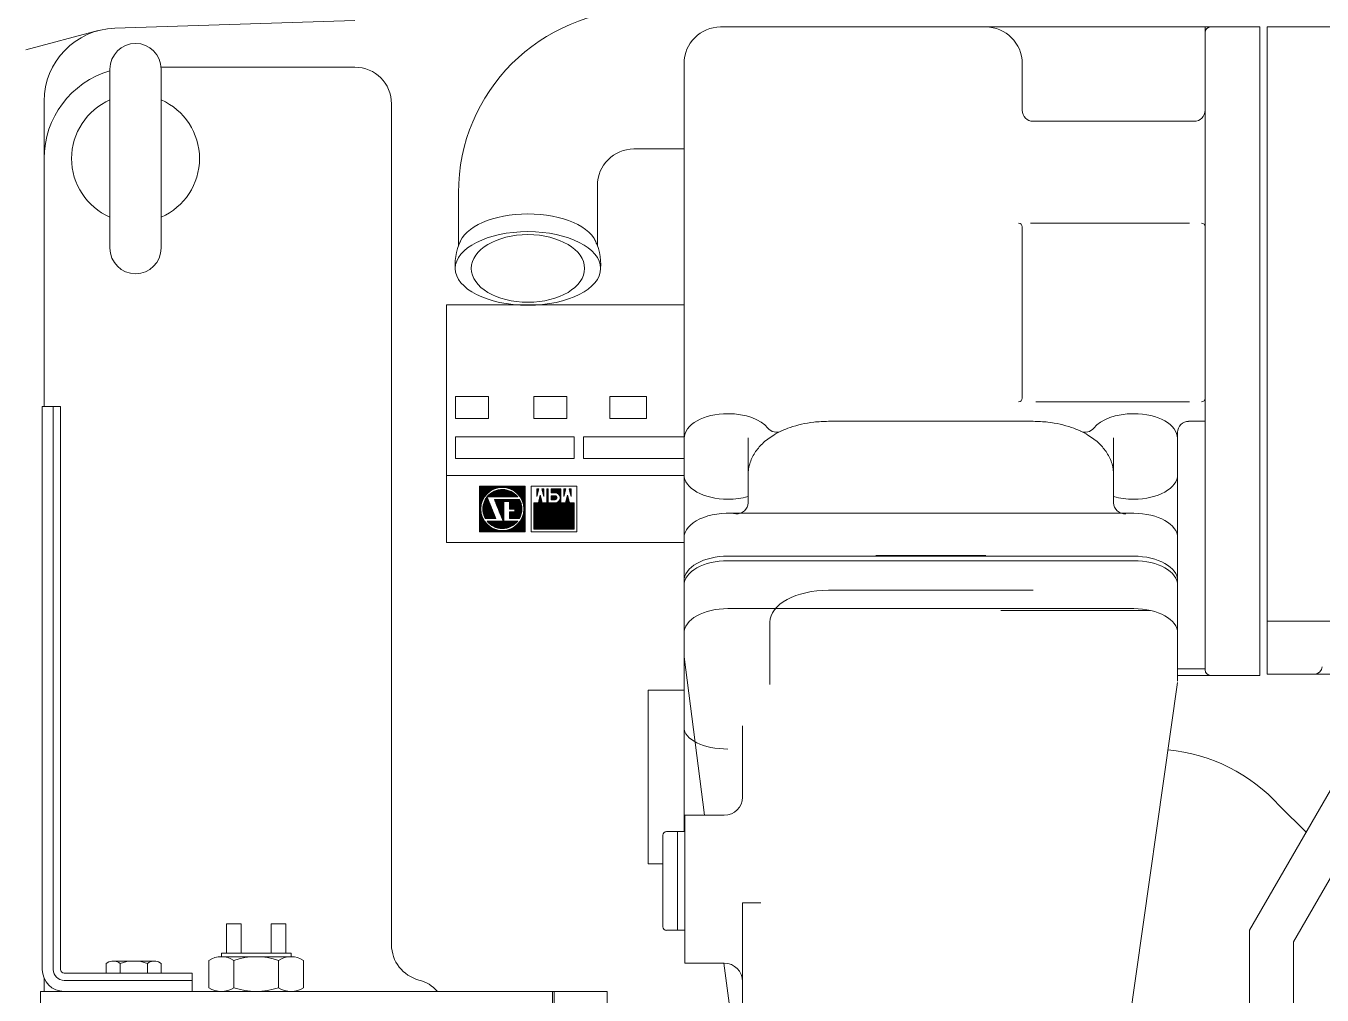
# Model space of a CAD drawing. Header units: millimetres. Extents: x 138823 to 235949, y -69097 to 9810.
# Drawn here: x 155378.8 to 155849.3, y -64680.7 to -64328.9 of the extents above; entities that cross this region are included whole.
import ezdxf

# ---------------------------------------------------------------- set-up
doc = ezdxf.new("R2010")
doc.units = ezdxf.units.MM
doc.layers.add('0 CASCO', color=7, linetype='Continuous')
doc.layers.add('18 MOTORES E GERADORES', color=14, linetype='Continuous')

msp = doc.modelspace()

# ---------------------------------------------------------------- linework, layer by layer
at = {"layer": '0 CASCO'}
msp.add_open_spline([(146126.82, -63082.43), (146215.2, -63369.66), (146379.47, -63903.54), (146662.98, -64639.71), (146952.93, -65272.76), (147256.1, -65825.61), (147575.41, -66312.18), (147907.4, -66748.12), (148141.96, -67015.25), (148256.81, -67146.05), (148433.31, -67217.62), (148727.39, -67336.86), (149267.37, -67517.24), (149866.81, -67690.32), (150582.08, -67853.22), (151284.25, -67971.53), (151973.43, -68053.78), (152654.36, -68110.1), (153543.21, -68165.07), (155031.62, -68229.81), (156745.07, -68300.69), (158569.82, -68359.4), (160341.66, -68398.49), (162120.51, -68415.91), (165904.25, -68415.58), (169966.48, -68414.49), (175373.8, -68418.02), (179241.25, -68353.49), (182508.18, -68358.73), (184198.21, -68343.7), (185099.59, -68311.19), (185777.92, -68270.41), (186463.78, -68206.91), (187165.87, -68113.71), (187764.5, -68007.52), (188457.23, -67861), (189171.48, -67681.5), (190011.86, -67437.72), (190763.31, -67194.39), (191465.34, -66941.61), (192112.93, -66674.24), (192717.78, -66369.93), (193303.42, -66005.52), (194045.73, -65461.3), (194777.19, -64875.13), (195509.51, -64332.91), (195966.55, -64029.98), (196376.02, -63801.44), (196709.38, -63650.83), (197110.89, -63519.82), (197514.32, -63423.58), (198015.82, -63322.47), (198542.47, -63229.63), (199173.55, -63150.26), (199598.12, -63107.99), (199854.89, -63082.43)], degree=3, knots=[0, 0, 0, 0, 901.347948, 1675.319997, 2364.677603, 2988.840142, 3564.913749, 4109.091785, 4631.178176, 4631.178176, 4631.178176, 5202.378251, 5582.891234, 6338.519578, 7073.266174, 7782.366384, 8473.718568, 9154.846991, 9831.879341, 11145.250803, 13624.165902, 14976.643804, 16622.243106, 18940.880075, 20313.267208, 27973.450232, 31127.646951, 36535.061714, 39576.620039, 40928.546533, 41604.908463, 42282.305172, 42966.969378, 43670.810001, 44406.445425, 44790.246915, 45794.849099, 46614.860763, 47415.011993, 48164.042526, 48852.838016, 49515.641376, 50192.856084, 50919.426916, 52275.645461, 53004.522816, 53652.759672, 53918.536496, 54410.868153, 54747.069908, 55184.163317, 55654.219696, 56281.932144, 56787.842028, 57561.948504, 57561.948504, 57561.948504, 57561.948504], dxfattribs=at)
at = {"layer": '18 MOTORES E GERADORES', "linetype": 'Continuous', "lineweight": 20}
for p, q in [((155498.24, -64326.89), (155411.12, -64329.7)), ((155405.05, -64330.61), (155378.83, -64337.63)), ((155808.78, -64329.27), (155630.95, -64329.27)), ((155806.79, -64562.64), (155806.79, -64329.27)), ((155806.79, -64359.53), (155806.79, -64331.26)), ((155826.69, -64329.27), (155808.78, -64329.27)), ((155826.69, -64329.27), (155826.69, -64564.17)), ((155826.69, -64564.63), (155826.69, -64329.27)), ((155857.22, -64329.27), (155829.35, -64329.27)), ((155829.35, -64329.27), (155829.35, -64564.17)), ((155829.35, -64329.27), (155829.35, -64564.17)), ((155409.32, -64409.56), (155409.32, -64344.53)), ((155427.9, -64343.87), (155498.24, -64343.87)), ((155427.9, -64409.56), (155427.9, -64344.53)), ((155617.68, -64521.37), (155617.68, -64342.54)), ((155740.43, -64359.53), (155740.43, -64342.54)), ((155385.43, -64356.23), (155385.43, -64467.02)), ((155511.51, -64357.14), (155511.51, -64662.37)), ((155802.81, -64363.51), (155744.41, -64363.51)), ((155617.68, -64373.56), (155599.51, -64373.56)), ((155586.24, -64386.83), (155586.24, -64408.75)), ((155535.81, -64389.48), (155535.81, -64408.75)), ((155740.43, -64464.01), (155740.43, -64401.85)), ((155801.19, -64400.52), (155743.47, -64400.52)), ((155806.79, -64464.01), (155806.79, -64401.85)), ((155531.41, -64430.13), (155617.68, -64430.13)), ((155531.41, -64516.39), (155531.41, -64430.13)), ((155534.73, -64463.41), (155534.73, -64471.38)), ((155534.73, -64463.41), (155546.68, -64463.41)), ((155546.68, -64463.41), (155546.68, -64471.38)), ((155563.19, -64463.41), (155575.13, -64463.41)), ((155563.19, -64463.41), (155563.19, -64471.38)), ((155575.13, -64463.41), (155575.13, -64471.38)), ((155590.8, -64463.41), (155590.8, -64471.38)), ((155590.8, -64463.41), (155604.07, -64463.41)), ((155604.07, -64463.41), (155604.07, -64471.38)), ((155384.77, -64671.4), (155384.77, -64467.02)), ((155391.4, -64467.02), (155384.77, -64467.02)), ((155388.75, -64671.4), (155388.75, -64467.02)), ((155391.4, -64671.4), (155391.4, -64467.02)), ((155801.19, -64465.34), (155745.41, -64465.34)), ((155534.73, -64471.38), (155546.68, -64471.38)), ((155563.19, -64471.38), (155575.13, -64471.38)), ((155590.8, -64471.38), (155604.07, -64471.38)), ((155744.41, -64472.42), (155670.1, -64472.42)), ((155806.79, -64472.42), (155800.82, -64472.42)), ((155534.73, -64485.97), (155534.73, -64478.01)), ((155534.73, -64478.01), (155577.86, -64478.01)), ((155577.86, -64485.97), (155577.86, -64478.01)), ((155581.18, -64485.97), (155581.18, -64478.01)), ((155581.18, -64478.01), (155617.68, -64478.01)), ((155640.9, -64501.99), (155640.9, -64478.36)), ((155773.61, -64501.99), (155773.61, -64478.36)), ((155796.83, -64566.73), (155796.83, -64476.41)), ((155534.73, -64485.97), (155577.86, -64485.97)), ((155581.18, -64485.97), (155617.68, -64485.97)), ((155531.41, -64492.1), (155617.68, -64492.1)), ((155543.44, -64512.54), (155543.44, -64495.95)), ((155543.44, -64495.95), (155546.2, -64498.71)), ((155543.44, -64495.95), (155560.03, -64495.95)), ((155560.03, -64495.95), (155543.44, -64495.95)), ((155543.44, -64495.95), (155560.03, -64495.95)), ((155543.44, -64496.19), (155546.08, -64498.83)), ((155543.44, -64496.43), (155545.97, -64498.95)), ((155543.44, -64496.67), (155545.85, -64499.07)), ((155543.44, -64496.91), (155545.73, -64499.19)), ((155543.44, -64497.15), (155545.63, -64499.33)), ((155543.68, -64495.95), (155546.32, -64498.59)), ((155543.92, -64495.95), (155546.44, -64498.47)), ((155544.16, -64495.95), (155546.56, -64498.35)), ((155544.4, -64495.95), (155546.68, -64498.24)), ((155544.64, -64495.95), (155546.82, -64498.14)), ((155544.88, -64495.95), (155546.96, -64498.04)), ((155545.11, -64495.95), (155547.1, -64497.94)), ((155545.35, -64495.95), (155547.24, -64497.84)), ((155545.59, -64495.95), (155547.38, -64497.74)), ((155545.83, -64495.95), (155547.52, -64497.65)), ((155546.07, -64495.95), (155547.66, -64497.55)), ((155546.31, -64495.95), (155547.8, -64497.45)), ((155546.54, -64495.95), (155547.96, -64497.37)), ((155546.78, -64495.95), (155548.12, -64497.3)), ((155547.02, -64495.95), (155548.29, -64497.22)), ((155547.26, -64495.95), (155548.45, -64497.14)), ((155547.5, -64495.95), (155548.61, -64497.07)), ((155547.74, -64495.95), (155548.77, -64496.99)), ((155547.97, -64495.95), (155548.94, -64496.92)), ((155548.21, -64495.95), (155549.11, -64496.85)), ((155548.45, -64495.95), (155549.3, -64496.8)), ((155548.69, -64495.95), (155549.48, -64496.75)), ((155548.93, -64495.95), (155549.67, -64496.7)), ((155549.17, -64495.95), (155549.86, -64496.65)), ((155549.4, -64495.95), (155550.05, -64496.6)), ((155549.64, -64495.95), (155550.24, -64496.55)), ((155549.88, -64495.95), (155550.43, -64496.5)), ((155550.12, -64495.95), (155550.65, -64496.48)), ((155550.36, -64495.95), (155550.87, -64496.47)), ((155550.6, -64495.95), (155551.09, -64496.45)), ((155550.7, -64497.25), (155553.33, -64499.87)), ((155550.83, -64495.95), (155551.31, -64496.43)), ((155550.91, -64497.22), (155553.56, -64499.87)), ((155551.07, -64495.95), (155551.53, -64496.41)), ((155551.12, -64497.19), (155553.8, -64499.87)), ((155551.31, -64495.95), (155551.75, -64496.39)), ((155551.33, -64497.17), (155554.04, -64499.87)), ((155551.55, -64495.95), (155552.01, -64496.41)), ((155551.58, -64497.17), (155554.28, -64499.87)), ((155551.79, -64495.95), (155552.27, -64496.44)), ((155551.82, -64497.17), (155554.52, -64499.87)), ((155552.03, -64495.95), (155552.53, -64496.46)), ((155552.06, -64497.18), (155554.76, -64499.87)), ((155552.26, -64495.95), (155552.79, -64496.48)), ((155552.3, -64497.18), (155554.99, -64499.87)), ((155552.5, -64495.95), (155553.05, -64496.5)), ((155552.57, -64497.21), (155555.23, -64499.87)), ((155552.74, -64495.95), (155553.37, -64496.58)), ((155552.98, -64495.95), (155553.69, -64496.67)), ((155553.22, -64495.95), (155554.02, -64496.75)), ((155553.46, -64495.95), (155554.34, -64496.84)), ((155553.69, -64495.95), (155554.76, -64497.02)), ((155553.93, -64495.95), (155555.21, -64497.23)), ((155554.17, -64495.95), (155555.65, -64497.43)), ((155554.41, -64495.95), (155556.43, -64497.98)), ((155554.65, -64495.95), (155560.03, -64501.34)), ((155554.89, -64495.95), (155560.03, -64501.1)), ((155555.12, -64495.95), (155560.03, -64500.86)), ((155555.36, -64495.95), (155560.03, -64500.62)), ((155555.6, -64495.95), (155560.03, -64500.39)), ((155555.84, -64495.95), (155560.03, -64500.15)), ((155556.08, -64495.95), (155560.03, -64499.91)), ((155556.32, -64495.95), (155560.03, -64499.67)), ((155556.55, -64495.95), (155560.03, -64499.43)), ((155556.79, -64495.95), (155560.03, -64499.19)), ((155557.03, -64495.95), (155560.03, -64498.96)), ((155557.27, -64495.95), (155560.03, -64498.72)), ((155557.51, -64495.95), (155560.03, -64498.48)), ((155557.75, -64495.95), (155560.03, -64498.24)), ((155557.98, -64495.95), (155560.03, -64498)), ((155558.22, -64495.95), (155560.03, -64497.76)), ((155558.46, -64495.95), (155560.03, -64497.53)), ((155558.7, -64495.95), (155560.03, -64497.29)), ((155558.94, -64495.95), (155560.03, -64497.05)), ((155559.18, -64495.95), (155560.03, -64496.81)), ((155559.41, -64495.95), (155560.03, -64496.57)), ((155559.65, -64495.95), (155560.03, -64496.33)), ((155559.89, -64495.95), (155560.03, -64496.1)), ((155560.03, -64512.54), (155560.03, -64495.95)), ((155562.15, -64512.54), (155562.15, -64495.95)), ((155562.15, -64495.95), (155578.74, -64495.95)), ((155564.23, -64496.91), (155564.93, -64496.91)), ((155564.23, -64499.71), (155564.23, -64496.91)), ((155564.93, -64496.91), (155564.23, -64499.71)), ((155564.23, -64496.95), (155564.78, -64497.5)), ((155564.23, -64497.19), (155564.73, -64497.69)), ((155564.43, -64496.91), (155564.83, -64497.31)), ((155564.66, -64496.91), (155564.87, -64497.12)), ((155566.78, -64499.71), (155566.08, -64496.91)), ((155566.08, -64496.91), (155566.78, -64496.91)), ((155566.09, -64496.91), (155566.78, -64497.59)), ((155566.15, -64497.21), (155566.78, -64497.83)), ((155566.33, -64496.91), (155566.78, -64497.36)), ((155566.57, -64496.91), (155566.78, -64497.12)), ((155566.78, -64499.71), (155566.78, -64496.91)), ((155567.89, -64496.91), (155568.32, -64496.91)), ((155567.89, -64502.02), (155567.89, -64496.91)), ((155567.89, -64497.04), (155568.32, -64497.47)), ((155568, -64496.91), (155568.32, -64497.23)), ((155568.24, -64496.91), (155568.32, -64497)), ((155568.32, -64502.02), (155568.32, -64496.91)), ((155569.44, -64498.35), (155569.44, -64496.91)), ((155569.44, -64496.91), (155573, -64496.91)), ((155569.44, -64496.92), (155570.87, -64498.35)), ((155569.44, -64497.16), (155570.63, -64498.35)), ((155569.67, -64496.91), (155571.14, -64498.38)), ((155569.91, -64496.91), (155571.41, -64498.42)), ((155570.15, -64496.91), (155571.88, -64498.64)), ((155570.38, -64496.91), (155573, -64499.52)), ((155570.62, -64496.91), (155573, -64499.29)), ((155570.86, -64496.91), (155573, -64499.05)), ((155571.1, -64496.91), (155573, -64498.81)), ((155571.34, -64496.91), (155573, -64498.57)), ((155571.58, -64496.91), (155573, -64498.33)), ((155571.81, -64496.91), (155573, -64498.09)), ((155572.05, -64496.91), (155573, -64497.85)), ((155572.29, -64496.91), (155573, -64497.62)), ((155572.53, -64496.91), (155573, -64497.38)), ((155572.77, -64496.91), (155573, -64497.14)), ((155573, -64496.91), (155573, -64502.02)), ((155574.81, -64496.91), (155574.11, -64499.71)), ((155574.11, -64496.91), (155574.81, -64496.91)), ((155574.11, -64496.91), (155574.11, -64499.71)), ((155574.11, -64497.06), (155574.64, -64497.59)), ((155574.2, -64496.91), (155574.69, -64497.4)), ((155574.44, -64496.91), (155574.74, -64497.21)), ((155574.68, -64496.91), (155574.78, -64497.02)), ((155576.66, -64499.71), (155575.96, -64496.91)), ((155575.96, -64496.91), (155576.66, -64496.91)), ((155575.99, -64497.04), (155576.66, -64497.71)), ((155576.11, -64496.91), (155576.66, -64497.47)), ((155576.34, -64496.91), (155576.66, -64497.23)), ((155576.58, -64496.91), (155576.66, -64496.99)), ((155576.66, -64496.91), (155576.66, -64499.71)), ((155578.74, -64512.54), (155578.74, -64495.95)), ((155543.44, -64497.38), (155545.53, -64499.47)), ((155543.44, -64497.62), (155545.43, -64499.61)), ((155543.44, -64497.86), (155545.33, -64499.75)), ((155543.44, -64498.1), (155545.23, -64499.89)), ((155543.44, -64498.34), (155545.14, -64500.03)), ((155543.44, -64498.58), (155545.04, -64500.17)), ((155543.44, -64498.81), (155544.94, -64500.31)), ((155543.44, -64499.05), (155544.86, -64500.47)), ((155543.44, -64499.29), (155544.79, -64500.63)), ((155543.44, -64499.53), (155544.71, -64500.8)), ((155543.44, -64499.77), (155544.64, -64500.96)), ((155543.44, -64500.01), (155544.56, -64501.12)), ((155543.44, -64500.24), (155544.48, -64501.28)), ((155543.44, -64500.48), (155544.41, -64501.45)), ((155543.44, -64500.72), (155544.34, -64501.62)), ((155543.44, -64500.96), (155544.29, -64501.8)), ((155543.44, -64501.2), (155544.24, -64501.99)), ((155543.44, -64501.44), (155544.19, -64502.18)), ((155543.44, -64501.67), (155544.14, -64502.37)), ((155543.44, -64501.91), (155544.09, -64502.56)), ((155545.07, -64501.86), (155548.27, -64505.07)), ((155545.14, -64501.7), (155548.11, -64504.67)), ((155545.21, -64501.53), (155547.94, -64504.27)), ((155545.28, -64501.36), (155547.78, -64503.87)), ((155545.35, -64501.2), (155547.62, -64503.47)), ((155545.42, -64501.03), (155547.46, -64503.07)), ((155545.5, -64500.87), (155547.3, -64502.67)), ((155545.6, -64500.73), (155547.14, -64502.27)), ((155545.69, -64500.58), (155546.97, -64501.87)), ((155545.78, -64500.44), (155546.81, -64501.47)), ((155545.88, -64500.29), (155546.65, -64501.07)), ((155545.97, -64500.15), (155546.49, -64500.67)), ((155546.06, -64500), (155546.33, -64500.27)), ((155546.2, -64499.94), (155549.32, -64507.66)), ((155546.28, -64499.74), (155546.41, -64499.87)), ((155546.34, -64499.87), (155557.31, -64499.87)), ((155546.39, -64499.62), (155546.65, -64499.87)), ((155546.51, -64499.5), (155546.89, -64499.87)), ((155546.63, -64499.37), (155547.13, -64499.87)), ((155546.74, -64499.25), (155547.37, -64499.87)), ((155546.86, -64499.13), (155547.6, -64499.87)), ((155546.97, -64499.01), (155547.84, -64499.87)), ((155547.09, -64498.89), (155548.08, -64499.87)), ((155547.23, -64498.79), (155548.32, -64499.87)), ((155547.37, -64498.68), (155548.56, -64499.87)), ((155547.5, -64498.58), (155548.8, -64499.87)), ((155547.64, -64498.48), (155549.03, -64499.87)), ((155547.78, -64498.38), (155549.27, -64499.87)), ((155547.92, -64498.28), (155549.51, -64499.87)), ((155548.06, -64498.19), (155549.75, -64499.87)), ((155548.22, -64498.1), (155549.99, -64499.87)), ((155548.38, -64498.02), (155550.23, -64499.87)), ((155548.53, -64497.94), (155550.47, -64499.87)), ((155548.69, -64497.86), (155550.7, -64499.87)), ((155548.84, -64500.83), (155557.94, -64500.83)), ((155548.84, -64500.83), (155551.99, -64508.62)), ((155548.85, -64497.78), (155550.94, -64499.87)), ((155548.86, -64500.9), (155552.25, -64504.28)), ((155549.01, -64497.7), (155551.18, -64499.87)), ((155549.03, -64501.3), (155552.25, -64504.52)), ((155549.04, -64500.83), (155552.25, -64504.04)), ((155549.18, -64497.64), (155551.42, -64499.87)), ((155549.19, -64501.7), (155552.25, -64504.76)), ((155549.28, -64500.83), (155552.25, -64503.8)), ((155549.36, -64497.58), (155551.66, -64499.87)), ((155549.52, -64500.83), (155552.25, -64503.56)), ((155549.54, -64497.52), (155551.9, -64499.87)), ((155549.72, -64497.47), (155552.13, -64499.87)), ((155549.76, -64500.83), (155552.25, -64503.33)), ((155549.9, -64497.41), (155552.37, -64499.87)), ((155549.99, -64500.83), (155552.25, -64503.09)), ((155550.08, -64497.35), (155552.61, -64499.87)), ((155550.23, -64500.83), (155552.25, -64502.85)), ((155550.29, -64497.31), (155552.85, -64499.87)), ((155550.47, -64500.83), (155552.25, -64502.61)), ((155550.49, -64497.28), (155553.09, -64499.87)), ((155550.71, -64500.83), (155552.25, -64502.37)), ((155550.95, -64500.83), (155552.25, -64502.13)), ((155551.19, -64500.83), (155552.25, -64501.9)), ((155551.42, -64500.83), (155552.25, -64501.66)), ((155551.66, -64500.83), (155552.37, -64501.54)), ((155551.9, -64500.83), (155552.61, -64501.54)), ((155552.14, -64500.83), (155552.84, -64501.54)), ((155552.25, -64501.54), (155554.36, -64501.54)), ((155552.25, -64508.62), (155552.25, -64501.54)), ((155552.38, -64500.83), (155553.08, -64501.54)), ((155552.62, -64500.83), (155553.32, -64501.54)), ((155552.85, -64500.83), (155553.56, -64501.54)), ((155552.86, -64497.26), (155555.47, -64499.87)), ((155553.09, -64500.83), (155553.8, -64501.54)), ((155553.15, -64497.31), (155555.71, -64499.87)), ((155553.33, -64500.83), (155554.04, -64501.54)), ((155553.44, -64497.36), (155555.95, -64499.87)), ((155553.57, -64500.83), (155554.27, -64501.54)), ((155553.78, -64497.47), (155556.19, -64499.87)), ((155553.81, -64500.83), (155558.67, -64505.7)), ((155554.05, -64500.83), (155558.71, -64505.5)), ((155554.14, -64497.6), (155556.42, -64499.87)), ((155554.28, -64500.83), (155558.75, -64505.3)), ((155554.36, -64504.28), (155554.36, -64501.54)), ((155554.36, -64501.63), (155558.63, -64505.9)), ((155554.36, -64501.87), (155558.59, -64506.09)), ((155554.51, -64497.72), (155556.66, -64499.87)), ((155554.52, -64500.83), (155558.78, -64505.09)), ((155554.76, -64500.83), (155558.79, -64504.87)), ((155554.99, -64497.96), (155556.9, -64499.87)), ((155555, -64500.83), (155558.8, -64504.64)), ((155555.24, -64500.83), (155558.81, -64504.41)), ((155555.48, -64500.83), (155558.82, -64504.18)), ((155555.51, -64498.25), (155557.14, -64499.87)), ((155555.71, -64500.83), (155558.81, -64503.93)), ((155555.95, -64500.83), (155558.79, -64503.68)), ((155556.19, -64500.83), (155558.78, -64503.43)), ((155556.43, -64500.83), (155558.74, -64503.14)), ((155556.47, -64498.96), (155556.69, -64499.19)), ((155556.67, -64500.83), (155558.68, -64502.85)), ((155556.91, -64500.83), (155558.63, -64502.55)), ((155557.14, -64500.83), (155558.53, -64502.22)), ((155557.38, -64500.83), (155558.41, -64501.86)), ((155557.62, -64500.83), (155558.26, -64501.47)), ((155557.86, -64500.83), (155558.02, -64501)), ((155558.01, -64499.55), (155560.03, -64501.58)), ((155558.55, -64500.34), (155560.03, -64501.82)), ((155558.76, -64500.78), (155560.03, -64502.05)), ((155558.97, -64501.23), (155560.03, -64502.29)), ((155559.15, -64501.64), (155560.03, -64502.53)), ((155564.23, -64497.43), (155564.68, -64497.88)), ((155564.23, -64497.67), (155564.63, -64498.08)), ((155564.23, -64497.9), (155564.59, -64498.27)), ((155564.23, -64498.14), (155564.54, -64498.46)), ((155564.23, -64498.38), (155564.49, -64498.65)), ((155564.23, -64498.62), (155564.44, -64498.84)), ((155564.23, -64498.86), (155564.4, -64499.03)), ((155564.23, -64499.1), (155564.35, -64499.22)), ((155564.23, -64499.33), (155564.3, -64499.41)), ((155564.23, -64499.57), (155564.25, -64499.6)), ((155565.5, -64499.21), (155564.8, -64502.02)), ((155564.84, -64501.86), (155574.57, -64511.58)), ((155564.89, -64501.67), (155574.81, -64511.58)), ((155564.94, -64501.47), (155575.04, -64511.58)), ((155564.98, -64501.28), (155575.28, -64511.58)), ((155565.03, -64501.09), (155575.52, -64511.58)), ((155565.08, -64500.9), (155575.76, -64511.58)), ((155565.13, -64500.71), (155566.12, -64501.71)), ((155565.17, -64500.52), (155566.05, -64501.39)), ((155565.22, -64500.33), (155565.97, -64501.07)), ((155565.27, -64500.14), (155565.89, -64500.76)), ((155565.32, -64499.95), (155565.81, -64500.44)), ((155565.36, -64499.76), (155565.73, -64500.12)), ((155565.41, -64499.57), (155565.65, -64499.8)), ((155565.46, -64499.38), (155565.57, -64499.49)), ((155566.2, -64502.02), (155565.5, -64499.21)), ((155566.23, -64497.52), (155566.78, -64498.07)), ((155566.31, -64497.84), (155566.78, -64498.31)), ((155566.39, -64498.16), (155566.78, -64498.55)), ((155566.47, -64498.48), (155566.78, -64498.79)), ((155566.55, -64498.8), (155566.78, -64499.02)), ((155566.63, -64499.11), (155566.78, -64499.26)), ((155566.71, -64499.43), (155566.78, -64499.5)), ((155567.89, -64497.28), (155568.32, -64497.71)), ((155567.89, -64497.52), (155568.32, -64497.95)), ((155567.89, -64497.76), (155568.32, -64498.19)), ((155567.89, -64498), (155568.32, -64498.43)), ((155567.89, -64498.23), (155568.32, -64498.66)), ((155567.89, -64498.47), (155568.32, -64498.9)), ((155567.89, -64498.71), (155568.32, -64499.14)), ((155567.89, -64498.95), (155568.32, -64499.38)), ((155567.89, -64499.19), (155568.32, -64499.62)), ((155567.89, -64499.43), (155568.32, -64499.86)), ((155567.89, -64499.66), (155568.32, -64500.09)), ((155567.89, -64499.9), (155568.32, -64500.33)), ((155567.89, -64500.14), (155568.32, -64500.57)), ((155567.89, -64500.38), (155568.32, -64500.81)), ((155567.89, -64500.62), (155568.32, -64501.05)), ((155567.89, -64500.86), (155568.32, -64501.29)), ((155567.89, -64501.09), (155568.32, -64501.53)), ((155567.89, -64501.33), (155568.32, -64501.76)), ((155567.89, -64501.57), (155568.32, -64502)), ((155567.89, -64501.81), (155577.67, -64511.58)), ((155569.44, -64497.4), (155570.39, -64498.35)), ((155569.44, -64497.64), (155570.15, -64498.35)), ((155569.44, -64497.87), (155569.91, -64498.35)), ((155569.44, -64498.11), (155569.67, -64498.35)), ((155569.44, -64498.35), (155570.87, -64498.35)), ((155569.44, -64500.9), (155569.44, -64499.46)), ((155569.44, -64499.46), (155570.87, -64499.46)), ((155569.44, -64499.54), (155570.8, -64500.9)), ((155569.44, -64499.78), (155570.56, -64500.9)), ((155569.44, -64500.02), (155570.32, -64500.9)), ((155569.44, -64500.26), (155570.08, -64500.9)), ((155569.44, -64500.5), (155569.84, -64500.9)), ((155569.44, -64500.73), (155569.6, -64500.9)), ((155569.44, -64500.9), (155570.87, -64500.9)), ((155569.6, -64499.46), (155571, -64500.87)), ((155569.84, -64499.46), (155571.2, -64500.83)), ((155570.08, -64499.46), (155571.33, -64500.72)), ((155570.31, -64499.46), (155571.45, -64500.6)), ((155570.55, -64499.46), (155571.54, -64500.45)), ((155570.79, -64499.46), (155571.59, -64500.26)), ((155571.07, -64499.51), (155571.56, -64499.99)), ((155571.37, -64501.95), (155577.78, -64508.36)), ((155571.55, -64501.89), (155577.78, -64508.12)), ((155571.7, -64501.81), (155577.78, -64507.88)), ((155571.86, -64501.73), (155577.78, -64507.64)), ((155572.01, -64501.63), (155577.78, -64507.41)), ((155572.13, -64501.51), (155577.78, -64507.17)), ((155572.24, -64501.39), (155577.78, -64506.93)), ((155572.36, -64501.28), (155573, -64501.91)), ((155572.41, -64499.18), (155573, -64499.76)), ((155572.45, -64501.12), (155573, -64501.67)), ((155572.53, -64500.96), (155573, -64501.43)), ((155572.61, -64500.8), (155573, -64501.19)), ((155572.64, -64499.64), (155573, -64500)), ((155572.66, -64500.61), (155573, -64500.95)), ((155572.68, -64499.93), (155573, -64500.24)), ((155572.69, -64500.41), (155573, -64500.72)), ((155572.72, -64500.2), (155573, -64500.48)), ((155574.11, -64497.3), (155574.59, -64497.78)), ((155574.11, -64497.54), (155574.55, -64497.98)), ((155574.11, -64497.78), (155574.5, -64498.17)), ((155574.11, -64498.02), (155574.45, -64498.36)), ((155574.11, -64498.26), (155574.4, -64498.55)), ((155574.11, -64498.49), (155574.36, -64498.74)), ((155574.11, -64498.73), (155574.31, -64498.93)), ((155574.11, -64498.97), (155574.26, -64499.12)), ((155574.11, -64499.21), (155574.21, -64499.31)), ((155574.11, -64499.45), (155574.16, -64499.5)), ((155575.39, -64499.21), (155574.69, -64502.02)), ((155574.7, -64501.95), (155577.78, -64505.02)), ((155574.75, -64501.76), (155577.78, -64504.78)), ((155574.8, -64501.57), (155577.78, -64504.55)), ((155574.85, -64501.38), (155577.78, -64504.31)), ((155574.89, -64501.18), (155577.78, -64504.07)), ((155574.94, -64500.99), (155577.78, -64503.83)), ((155574.99, -64500.8), (155576.05, -64501.86)), ((155575.04, -64500.61), (155575.97, -64501.54)), ((155575.09, -64500.42), (155575.89, -64501.23)), ((155575.13, -64500.23), (155575.81, -64500.91)), ((155575.18, -64500.04), (155575.73, -64500.59)), ((155575.23, -64499.85), (155575.65, -64500.27)), ((155575.28, -64499.66), (155575.57, -64499.96)), ((155575.32, -64499.47), (155575.49, -64499.64)), ((155575.37, -64499.28), (155575.41, -64499.32)), ((155576.09, -64502.02), (155575.39, -64499.21)), ((155576.07, -64497.36), (155576.66, -64497.95)), ((155576.15, -64497.68), (155576.66, -64498.19)), ((155576.23, -64497.99), (155576.66, -64498.42)), ((155576.31, -64498.31), (155576.66, -64498.66)), ((155576.39, -64498.63), (155576.66, -64498.9)), ((155576.47, -64498.95), (155576.66, -64499.14)), ((155576.55, -64499.26), (155576.66, -64499.38)), ((155576.63, -64499.58), (155576.66, -64499.62)), ((155543.44, -64502.15), (155544.04, -64502.74)), ((155543.44, -64502.39), (155544, -64502.94)), ((155543.44, -64502.63), (155543.98, -64503.16)), ((155543.44, -64502.87), (155543.96, -64503.38)), ((155543.44, -64503.1), (155543.94, -64503.6)), ((155543.44, -64503.34), (155543.92, -64503.82)), ((155543.44, -64503.58), (155543.9, -64504.04)), ((155543.44, -64503.82), (155543.88, -64504.26)), ((155543.44, -64504.06), (155543.9, -64504.52)), ((155543.44, -64504.3), (155543.93, -64504.78)), ((155543.44, -64504.53), (155543.95, -64505.04)), ((155543.44, -64504.77), (155543.97, -64505.3)), ((155543.44, -64505.01), (155544, -64505.56)), ((155543.44, -64505.25), (155544.07, -64505.88)), ((155543.44, -64505.49), (155544.16, -64506.2)), ((155543.44, -64505.73), (155544.25, -64506.53)), ((155543.44, -64505.96), (155544.33, -64506.85)), ((155543.44, -64506.2), (155544.51, -64507.27)), ((155543.44, -64506.44), (155544.72, -64507.71)), ((155544.64, -64504.3), (155548, -64507.66)), ((155544.66, -64504.08), (155548.24, -64507.66)), ((155544.67, -64504.56), (155547.76, -64507.66)), ((155544.68, -64503.86), (155548.48, -64507.66)), ((155544.69, -64503.64), (155548.72, -64507.66)), ((155544.69, -64504.83), (155547.53, -64507.66)), ((155544.71, -64503.42), (155548.96, -64507.66)), ((155544.71, -64505.09), (155547.29, -64507.66)), ((155544.73, -64503.19), (155549.19, -64507.66)), ((155544.74, -64505.35), (155547.05, -64507.66)), ((155544.76, -64502.99), (155549.24, -64507.47)), ((155544.8, -64505.65), (155546.81, -64507.66)), ((155544.81, -64502.8), (155549.07, -64507.07)), ((155544.86, -64502.61), (155548.91, -64506.67)), ((155544.88, -64505.97), (155546.57, -64507.66)), ((155544.91, -64502.42), (155548.75, -64506.27)), ((155544.95, -64502.23), (155548.59, -64505.87)), ((155544.96, -64506.29), (155546.33, -64507.66)), ((155545, -64502.04), (155548.43, -64505.47)), ((155545.05, -64506.62), (155546.1, -64507.66)), ((155549.35, -64502.1), (155552.25, -64504.99)), ((155549.51, -64502.5), (155552.25, -64505.23)), ((155549.67, -64502.9), (155552.25, -64505.47)), ((155549.83, -64503.3), (155552.25, -64505.71)), ((155550, -64503.7), (155552.25, -64505.95)), ((155550.16, -64504.1), (155552.25, -64506.19)), ((155550.32, -64504.5), (155552.25, -64506.42)), ((155550.48, -64504.9), (155552.25, -64506.66)), ((155550.64, -64505.3), (155552.25, -64506.9)), ((155550.8, -64505.7), (155552.25, -64507.14)), ((155550.97, -64506.1), (155552.25, -64507.38)), ((155551.13, -64506.5), (155552.25, -64507.62)), ((155554.36, -64502.1), (155558.53, -64506.27)), ((155554.36, -64502.34), (155558.47, -64506.45)), ((155554.36, -64502.58), (155556.06, -64504.28)), ((155554.36, -64502.82), (155555.82, -64504.28)), ((155554.36, -64503.06), (155555.58, -64504.28)), ((155554.36, -64503.3), (155555.34, -64504.28)), ((155554.36, -64503.53), (155555.1, -64504.28)), ((155554.36, -64503.77), (155554.87, -64504.28)), ((155554.36, -64504.01), (155554.63, -64504.28)), ((155554.36, -64504.25), (155554.39, -64504.28)), ((155554.36, -64504.28), (155556.28, -64504.28)), ((155554.36, -64505.24), (155556.28, -64505.24)), ((155554.36, -64507.66), (155554.36, -64505.24)), ((155554.36, -64505.44), (155556.58, -64507.66)), ((155554.36, -64505.68), (155556.34, -64507.66)), ((155554.36, -64505.92), (155556.11, -64507.66)), ((155554.36, -64506.16), (155555.87, -64507.66)), ((155554.36, -64506.39), (155555.63, -64507.66)), ((155554.36, -64506.63), (155555.39, -64507.66)), ((155554.4, -64505.24), (155556.82, -64507.66)), ((155554.63, -64505.24), (155557.06, -64507.66)), ((155554.87, -64505.24), (155557.3, -64507.66)), ((155555.11, -64505.24), (155557.54, -64507.66)), ((155555.35, -64505.24), (155557.78, -64507.66)), ((155555.59, -64505.24), (155557.97, -64507.61)), ((155555.83, -64505.24), (155558.05, -64507.45)), ((155556.06, -64505.24), (155558.12, -64507.3)), ((155556.28, -64505.24), (155556.28, -64504.28)), ((155556.28, -64504.5), (155558.41, -64506.63)), ((155556.28, -64504.74), (155558.35, -64506.81)), ((155556.28, -64504.98), (155558.28, -64506.98)), ((155556.28, -64505.21), (155558.2, -64507.14)), ((155559.23, -64501.97), (155560.03, -64502.77)), ((155559.24, -64506.5), (155560.03, -64507.3)), ((155559.29, -64506.32), (155560.03, -64507.06)), ((155559.32, -64502.3), (155560.03, -64503.01)), ((155559.34, -64506.13), (155560.03, -64506.82)), ((155559.39, -64505.94), (155560.03, -64506.58)), ((155559.41, -64502.62), (155560.03, -64503.25)), ((155559.44, -64505.75), (155560.03, -64506.34)), ((155559.48, -64502.93), (155560.03, -64503.48)), ((155559.48, -64505.56), (155560.03, -64506.11)), ((155559.5, -64503.19), (155560.03, -64503.72)), ((155559.5, -64505.33), (155560.03, -64505.87)), ((155559.52, -64503.45), (155560.03, -64503.96)), ((155559.52, -64505.11), (155560.03, -64505.63)), ((155559.53, -64504.89), (155560.03, -64505.39)), ((155559.54, -64503.71), (155560.03, -64504.2)), ((155559.55, -64504.67), (155560.03, -64505.15)), ((155559.56, -64503.97), (155560.03, -64504.44)), ((155559.57, -64504.45), (155560.03, -64504.91)), ((155559.58, -64504.22), (155560.03, -64504.68)), ((155563.11, -64511.58), (155563.11, -64502.02)), ((155563.11, -64502.02), (155564.8, -64502.02)), ((155563.11, -64502.03), (155572.66, -64511.58)), ((155563.11, -64502.27), (155572.42, -64511.58)), ((155563.11, -64502.51), (155572.18, -64511.58)), ((155563.11, -64502.75), (155571.95, -64511.58)), ((155563.11, -64502.98), (155571.71, -64511.58)), ((155563.11, -64503.22), (155571.47, -64511.58)), ((155563.11, -64503.46), (155571.23, -64511.58)), ((155563.11, -64503.7), (155570.99, -64511.58)), ((155563.11, -64503.94), (155570.75, -64511.58)), ((155563.11, -64504.18), (155570.52, -64511.58)), ((155563.11, -64504.41), (155570.28, -64511.58)), ((155563.11, -64504.65), (155570.04, -64511.58)), ((155563.11, -64504.89), (155569.8, -64511.58)), ((155563.11, -64505.13), (155569.56, -64511.58)), ((155563.11, -64505.37), (155569.32, -64511.58)), ((155563.11, -64505.61), (155569.09, -64511.58)), ((155563.11, -64505.84), (155568.85, -64511.58)), ((155563.11, -64506.08), (155568.61, -64511.58)), ((155563.11, -64506.32), (155568.37, -64511.58)), ((155563.11, -64506.56), (155568.13, -64511.58)), ((155563.33, -64502.02), (155572.9, -64511.58)), ((155563.57, -64502.02), (155573.14, -64511.58)), ((155563.81, -64502.02), (155573.38, -64511.58)), ((155564.05, -64502.02), (155573.61, -64511.58)), ((155564.28, -64502.02), (155573.85, -64511.58)), ((155564.52, -64502.02), (155574.09, -64511.58)), ((155564.76, -64502.02), (155574.33, -64511.58)), ((155566.2, -64502.02), (155567.89, -64502.02)), ((155566.43, -64502.02), (155576, -64511.58)), ((155566.67, -64502.02), (155576.24, -64511.58)), ((155566.91, -64502.02), (155576.47, -64511.58)), ((155567.15, -64502.02), (155576.71, -64511.58)), ((155567.38, -64502.02), (155576.95, -64511.58)), ((155567.62, -64502.02), (155577.19, -64511.58)), ((155567.86, -64502.02), (155577.43, -64511.58)), ((155568.32, -64502.02), (155570.87, -64502.02)), ((155568.34, -64502.02), (155577.78, -64511.46)), ((155568.58, -64502.02), (155577.78, -64511.22)), ((155568.82, -64502.02), (155577.78, -64510.98)), ((155569.06, -64502.02), (155577.78, -64510.74)), ((155569.3, -64502.02), (155577.78, -64510.5)), ((155569.54, -64502.02), (155577.78, -64510.27)), ((155569.78, -64502.02), (155577.78, -64510.03)), ((155570.02, -64502.03), (155577.78, -64509.79)), ((155570.26, -64502.03), (155577.78, -64509.55)), ((155570.5, -64502.03), (155577.78, -64509.31)), ((155570.73, -64502.03), (155577.78, -64509.07)), ((155570.96, -64502.02), (155577.78, -64508.84)), ((155571.17, -64501.98), (155577.78, -64508.6)), ((155573, -64502.02), (155574.69, -64502.02)), ((155573.1, -64502.02), (155577.78, -64506.69)), ((155573.34, -64502.02), (155577.78, -64506.45)), ((155573.58, -64502.02), (155577.78, -64506.21)), ((155573.82, -64502.02), (155577.78, -64505.98)), ((155574.06, -64502.02), (155577.78, -64505.74)), ((155574.3, -64502.02), (155577.78, -64505.5)), ((155574.53, -64502.02), (155577.78, -64505.26)), ((155576.09, -64502.02), (155577.78, -64502.02)), ((155576.2, -64502.02), (155577.78, -64503.59)), ((155576.44, -64502.02), (155577.78, -64503.35)), ((155576.68, -64502.02), (155577.78, -64503.12)), ((155576.92, -64502.02), (155577.78, -64502.88)), ((155577.16, -64502.02), (155577.78, -64502.64)), ((155577.39, -64502.02), (155577.78, -64502.4)), ((155577.63, -64502.02), (155577.78, -64502.16)), ((155577.78, -64511.58), (155577.78, -64502.02)), ((155780.91, -64505.8), (155633.6, -64505.8)), ((155543.44, -64506.68), (155544.93, -64508.16)), ((155543.44, -64506.92), (155545.47, -64508.94)), ((155543.44, -64507.16), (155548.83, -64512.54)), ((155543.44, -64507.39), (155548.59, -64512.54)), ((155543.44, -64507.63), (155548.35, -64512.54)), ((155543.44, -64507.87), (155548.12, -64512.54)), ((155543.44, -64508.11), (155547.88, -64512.54)), ((155543.44, -64508.35), (155547.64, -64512.54)), ((155543.44, -64508.59), (155547.4, -64512.54)), ((155543.44, -64508.82), (155547.16, -64512.54)), ((155543.44, -64509.06), (155546.92, -64512.54)), ((155543.44, -64509.3), (155546.69, -64512.54)), ((155543.44, -64509.54), (155546.45, -64512.54)), ((155543.44, -64509.78), (155546.21, -64512.54)), ((155543.44, -64510.02), (155545.97, -64512.54)), ((155543.44, -64510.25), (155545.73, -64512.54)), ((155543.44, -64510.49), (155545.49, -64512.54)), ((155543.44, -64510.73), (155545.26, -64512.54)), ((155543.44, -64510.97), (155545.02, -64512.54)), ((155543.44, -64511.21), (155544.78, -64512.54)), ((155545.26, -64507.06), (155545.86, -64507.66)), ((155545.46, -64507.51), (155545.62, -64507.66)), ((155545.54, -64507.66), (155549.32, -64507.66)), ((155546.17, -64508.62), (155551.99, -64508.62)), ((155546.34, -64508.62), (155547.97, -64510.25)), ((155546.58, -64508.62), (155548.49, -64510.53)), ((155546.81, -64509.33), (155547.02, -64509.54)), ((155546.82, -64508.62), (155548.97, -64510.78)), ((155547.04, -64510.52), (155549.07, -64512.54)), ((155547.05, -64508.62), (155549.33, -64510.9)), ((155547.29, -64508.62), (155549.7, -64511.02)), ((155547.53, -64508.62), (155550.05, -64511.14)), ((155547.77, -64508.62), (155550.33, -64511.18)), ((155547.83, -64511.06), (155549.31, -64512.54)), ((155548.01, -64508.62), (155550.62, -64511.23)), ((155548.25, -64508.62), (155550.9, -64511.28)), ((155548.27, -64511.27), (155549.55, -64512.54)), ((155548.48, -64508.62), (155551.18, -64511.32)), ((155548.72, -64508.62), (155551.42, -64511.32)), ((155548.96, -64508.62), (155551.66, -64511.32)), ((155549.2, -64508.62), (155551.9, -64511.32)), ((155549.44, -64508.62), (155552.14, -64511.32)), ((155549.68, -64508.62), (155552.37, -64511.31)), ((155549.91, -64508.62), (155552.57, -64511.28)), ((155550.15, -64508.62), (155552.78, -64511.24)), ((155550.39, -64508.62), (155552.98, -64511.21)), ((155550.63, -64508.62), (155553.19, -64511.18)), ((155550.87, -64508.62), (155553.39, -64511.14)), ((155551.11, -64508.62), (155553.58, -64511.09)), ((155551.29, -64506.9), (155552.25, -64507.85)), ((155551.35, -64508.62), (155553.76, -64511.03)), ((155551.45, -64507.3), (155552.25, -64508.09)), ((155551.58, -64508.62), (155553.93, -64510.97)), ((155551.61, -64507.7), (155552.25, -64508.33)), ((155551.77, -64508.1), (155552.25, -64508.57)), ((155551.82, -64508.62), (155554.11, -64510.91)), ((155551.93, -64508.5), (155554.29, -64510.85)), ((155552.25, -64508.62), (155557.31, -64508.62)), ((155552.3, -64508.62), (155554.47, -64510.79)), ((155552.54, -64508.62), (155554.64, -64510.72)), ((155552.78, -64508.62), (155554.79, -64510.64)), ((155553.01, -64508.62), (155554.95, -64510.55)), ((155553.25, -64508.62), (155555.1, -64510.47)), ((155553.49, -64508.62), (155555.26, -64510.39)), ((155553.73, -64508.62), (155555.41, -64510.3)), ((155553.97, -64508.62), (155555.57, -64510.22)), ((155554.21, -64508.62), (155555.71, -64510.12)), ((155554.36, -64506.87), (155555.15, -64507.66)), ((155554.36, -64507.11), (155554.91, -64507.66)), ((155554.36, -64507.35), (155554.68, -64507.66)), ((155554.36, -64507.59), (155554.44, -64507.66)), ((155554.36, -64507.66), (155557.94, -64507.66)), ((155554.44, -64508.62), (155555.84, -64510.02)), ((155554.68, -64508.62), (155555.97, -64509.91)), ((155554.92, -64508.62), (155556.11, -64509.81)), ((155555.03, -64511.35), (155556.22, -64512.54)), ((155555.16, -64508.62), (155556.24, -64509.71)), ((155555.19, -64511.28), (155556.46, -64512.54)), ((155555.35, -64511.2), (155556.7, -64512.54)), ((155555.4, -64508.62), (155556.38, -64509.6)), ((155555.52, -64511.12), (155556.94, -64512.54)), ((155555.64, -64508.62), (155556.51, -64509.5)), ((155555.68, -64511.05), (155557.17, -64512.54)), ((155555.82, -64510.95), (155557.41, -64512.54)), ((155555.87, -64508.62), (155556.63, -64509.37)), ((155555.96, -64510.85), (155557.65, -64512.54)), ((155556.1, -64510.75), (155557.89, -64512.54)), ((155556.11, -64508.62), (155556.74, -64509.25)), ((155556.24, -64510.65), (155558.13, -64512.54)), ((155556.35, -64508.62), (155556.85, -64509.12)), ((155556.38, -64510.56), (155558.37, -64512.54)), ((155556.52, -64510.46), (155558.6, -64512.54)), ((155556.59, -64508.62), (155556.97, -64509)), ((155556.66, -64510.36), (155558.84, -64512.54)), ((155556.8, -64510.26), (155559.08, -64512.54)), ((155556.83, -64508.62), (155557.08, -64508.87)), ((155556.92, -64510.14), (155559.32, -64512.54)), ((155557.04, -64510.02), (155559.56, -64512.54)), ((155557.07, -64508.62), (155557.19, -64508.75)), ((155557.16, -64509.9), (155559.8, -64512.54)), ((155557.27, -64509.78), (155560.03, -64512.54)), ((155557.39, -64509.66), (155560.03, -64512.3)), ((155557.51, -64509.55), (155560.03, -64512.07)), ((155557.63, -64509.43), (155560.03, -64511.83)), ((155557.75, -64509.31), (155560.03, -64511.59)), ((155557.85, -64509.17), (155560.03, -64511.35)), ((155557.95, -64509.03), (155560.03, -64511.11)), ((155558.05, -64508.89), (155560.03, -64510.87)), ((155558.15, -64508.75), (155560.03, -64510.64)), ((155558.24, -64508.61), (155560.03, -64510.4)), ((155558.34, -64508.47), (155560.03, -64510.16)), ((155558.44, -64508.33), (155560.03, -64509.92)), ((155558.54, -64508.19), (155560.03, -64509.68)), ((155558.62, -64508.03), (155560.03, -64509.44)), ((155558.69, -64507.86), (155560.03, -64509.21)), ((155558.77, -64507.7), (155560.03, -64508.97)), ((155558.84, -64507.54), (155560.03, -64508.73)), ((155558.92, -64507.38), (155560.03, -64508.49)), ((155558.99, -64507.21), (155560.03, -64508.25)), ((155559.07, -64507.05), (155560.03, -64508.01)), ((155559.14, -64506.88), (155560.03, -64507.78)), ((155559.19, -64506.69), (155560.03, -64507.54)), ((155563.11, -64506.8), (155567.89, -64511.58)), ((155563.11, -64507.04), (155567.66, -64511.58)), ((155563.11, -64507.27), (155567.42, -64511.58)), ((155563.11, -64507.51), (155567.18, -64511.58)), ((155563.11, -64507.75), (155566.94, -64511.58)), ((155563.11, -64507.99), (155566.7, -64511.58)), ((155563.11, -64508.23), (155566.46, -64511.58)), ((155563.11, -64508.47), (155566.23, -64511.58)), ((155563.11, -64508.71), (155565.99, -64511.58)), ((155563.11, -64508.94), (155565.75, -64511.58)), ((155563.11, -64509.18), (155565.51, -64511.58)), ((155563.11, -64509.42), (155565.27, -64511.58)), ((155563.11, -64509.66), (155565.03, -64511.58)), ((155563.11, -64509.9), (155564.79, -64511.58)), ((155563.11, -64510.14), (155564.56, -64511.58)), ((155563.11, -64510.37), (155564.32, -64511.58)), ((155563.11, -64510.61), (155564.08, -64511.58)), ((155563.11, -64510.85), (155563.84, -64511.58)), ((155563.11, -64511.09), (155563.6, -64511.58)), ((155563.11, -64511.33), (155563.36, -64511.58)), ((155543.44, -64511.45), (155544.54, -64512.54)), ((155543.44, -64511.68), (155544.3, -64512.54)), ((155543.44, -64511.92), (155544.06, -64512.54)), ((155543.44, -64512.16), (155543.83, -64512.54)), ((155543.44, -64512.4), (155543.59, -64512.54)), ((155543.44, -64512.54), (155560.03, -64512.54)), ((155548.72, -64511.48), (155549.78, -64512.54)), ((155549.14, -64511.65), (155550.02, -64512.54)), ((155549.46, -64511.74), (155550.26, -64512.54)), ((155549.79, -64511.83), (155550.5, -64512.54)), ((155550.11, -64511.92), (155550.74, -64512.54)), ((155550.43, -64511.99), (155550.98, -64512.54)), ((155550.69, -64512.01), (155551.21, -64512.54)), ((155550.95, -64512.04), (155551.45, -64512.54)), ((155551.21, -64512.06), (155551.69, -64512.54)), ((155551.47, -64512.08), (155551.93, -64512.54)), ((155551.73, -64512.11), (155552.17, -64512.54)), ((155551.95, -64512.09), (155552.41, -64512.54)), ((155552.17, -64512.07), (155552.64, -64512.54)), ((155552.39, -64512.05), (155552.88, -64512.54)), ((155552.61, -64512.03), (155553.12, -64512.54)), ((155552.83, -64512.01), (155553.36, -64512.54)), ((155553.05, -64511.99), (155553.6, -64512.54)), ((155553.24, -64511.95), (155553.84, -64512.54)), ((155553.43, -64511.9), (155554.07, -64512.54)), ((155553.62, -64511.85), (155554.31, -64512.54)), ((155553.81, -64511.8), (155554.55, -64512.54)), ((155554, -64511.75), (155554.79, -64512.54)), ((155554.18, -64511.7), (155555.03, -64512.54)), ((155554.37, -64511.65), (155555.27, -64512.54)), ((155554.54, -64511.58), (155555.5, -64512.54)), ((155554.7, -64511.5), (155555.74, -64512.54)), ((155554.87, -64511.43), (155555.98, -64512.54)), ((155562.15, -64512.54), (155578.74, -64512.54)), ((155563.11, -64511.58), (155577.78, -64511.58)), ((155617.68, -64583.53), (155617.68, -64514.75)), ((155531.41, -64516.39), (155617.68, -64516.39)), ((155780.91, -64521.37), (155633.6, -64521.37)), ((155780.91, -64523), (155633.6, -64523)), ((155727.16, -64521.14), (155687.35, -64521.14)), ((155617.68, -64621.35), (155617.68, -64531.96)), ((155744.41, -64533.71), (155670.1, -64533.71)), ((155780.91, -64540.4), (155633.6, -64540.4)), ((155732.7, -64541.04), (155786.88, -64541.04)), ((155648.86, -64567.97), (155648.86, -64545.35)), ((155829.35, -64544.92), (155881.11, -64544.92)), ((155625.16, -64615.43), (155617.68, -64557.94)), ((155822.9, -64657.12), (155880.02, -64558.19)), ((155806.79, -64562.32), (155796.83, -64562.32)), ((155774.93, -64721.22), (155796.83, -64567.26)), ((155826.69, -64564.63), (155796.83, -64564.63)), ((155861.2, -64564.17), (155829.35, -64564.17)), ((155617.68, -64569.96), (155604.67, -64569.96)), ((155604.67, -64633.04), (155604.67, -64569.96)), ((155638.91, -64608.79), (155638.91, -64582.91)), ((155838.83, -64661.39), (155877.79, -64593.91)), ((155833.8, -64611.94), (155843.43, -64621.57)), ((155617.94, -64615.43), (155632.27, -64615.43)), ((155617.94, -64615.43), (155617.94, -64669.13)), ((155609.98, -64622.68), (155609.98, -64655.86)), ((155611.31, -64621.35), (155617.94, -64621.35)), ((155615.29, -64621.35), (155615.29, -64657.18)), ((155617.94, -64621.35), (155617.94, -64657.18)), ((155609.98, -64633.04), (155604.67, -64633.04)), ((155638.91, -64843.66), (155638.91, -64647.25)), ((155645.54, -64647.25), (155638.91, -64647.25)), ((155451.63, -64665.42), (155451.63, -64654.81)), ((155456.94, -64654.81), (155451.63, -64654.81)), ((155456.94, -64665.42), (155456.94, -64654.81)), ((155467.88, -64665.42), (155467.88, -64654.81)), ((155473.19, -64654.81), (155467.88, -64654.81)), ((155473.19, -64665.42), (155473.19, -64654.81)), ((155611.31, -64657.18), (155617.94, -64657.18)), ((155822.9, -64700.77), (155822.9, -64657.12)), ((155838.83, -64700.77), (155838.83, -64661.39)), ((155449.76, -64666.75), (155449.76, -64665.42)), ((155475.06, -64665.42), (155449.76, -64665.42)), ((155475.06, -64666.75), (155475.06, -64665.42)), ((155407.99, -64669.2), (155408.95, -64668.64)), ((155407.99, -64669.2), (155407.99, -64672.72)), ((155425.42, -64668.34), (155410.48, -64668.34)), ((155412.97, -64669.2), (155412.97, -64672.72)), ((155422.93, -64669.2), (155422.93, -64672.72)), ((155426.94, -64668.64), (155427.91, -64669.2)), ((155427.91, -64672.72), (155427.91, -64669.2)), ((155445.23, -64678.03), (155445.23, -64668.08)), ((155475.06, -64666.75), (155449.76, -64666.75)), ((155456.26, -64667.51), (155454.28, -64668.08)), ((155454.28, -64678.03), (155454.28, -64668.08)), ((155458.29, -64667.1), (155456.26, -64667.51)), ((155460.34, -64666.84), (155458.29, -64667.1)), ((155462.41, -64666.75), (155460.34, -64666.84)), ((155464.47, -64666.84), (155462.41, -64666.75)), ((155466.52, -64667.1), (155464.47, -64666.84)), ((155468.55, -64667.51), (155466.52, -64667.1)), ((155470.53, -64668.08), (155468.55, -64667.51)), ((155470.53, -64678.03), (155470.53, -64668.08)), ((155479.58, -64678.03), (155479.58, -64668.08)), ((155617.94, -64669.13), (155632.27, -64669.13)), ((155638.91, -64721.08), (155632.15, -64669.13)), ((155385.43, -64674.58), (155385.43, -64679.36)), ((155439.18, -64672.72), (155392.73, -64672.72)), ((155439.18, -64675.38), (155392.73, -64675.38)), ((155439.18, -64679.36), (155439.18, -64672.72)), ((155384.11, -64812.07), (155384.11, -64679.36)), ((155589.81, -64679.36), (155384.11, -64679.36)), ((155456.26, -64678.6), (155454.28, -64678.03)), ((155458.29, -64679.02), (155456.26, -64678.6)), ((155460.34, -64679.27), (155458.29, -64679.02)), ((155462.41, -64679.36), (155460.34, -64679.27)), ((155464.47, -64679.27), (155462.41, -64679.36)), ((155466.52, -64679.02), (155464.47, -64679.27)), ((155468.55, -64678.6), (155466.52, -64679.02)), ((155470.53, -64678.03), (155468.55, -64678.6)), ((155569.9, -64764.3), (155569.9, -64679.36)), ((155570.56, -64774.91), (155570.56, -64679.36)), ((155589.81, -64774.91), (155589.81, -64679.36)), ((155589.81, -64764.3), (155589.81, -64679.36))]:
    msp.add_line(p, q, dxfattribs=at)
msp.add_circle((155551.74, -64504.25), 7.84, dxfattribs=at)
for centre, radius, start, end in [((155602.16, -64389.48), 66.36, 90, 180), ((155411.97, -64356.23), 26.54, 91.8496, 180.0006), ((155630.95, -64342.54), 13.27, 90, 180), ((155727.16, -64342.54), 13.27, 0, 90), ((155808.78, -64331.26), 1.99, 90, 180), ((155418.61, -64344.53), 9.29, 0, 180), ((155418.61, -64377.04), 33.18, 106.2601, 180), ((155498.24, -64357.14), 13.27, 0, 90), ((155418.61, -64377.04), 23.22, 113.5782, 246.4218), ((155418.61, -64377.04), 23.22, 0, 66.4218), ((155744.41, -64359.53), 3.98, 180, 270), ((155802.81, -64359.53), 3.98, 270, 0), ((155599.51, -64386.83), 13.27, 90, 180), ((155418.61, -64377.04), 23.22, 293.5782, 0), ((155739.11, -64401.85), 1.33, 0, 90), ((155805.46, -64401.85), 1.33, 0, 90), ((155554.68, -64415.61), 20.08, 150.4781, 183.8586), ((155554.68, -64415.61), 20.08, 150.4781, 183.8586), ((155567.37, -64415.61), 20.08, 356.1414, 29.5219), ((155567.37, -64415.61), 20.08, 356.1414, 29.5219), ((155418.61, -64409.56), 9.29, 180.0001, 0), ((155739.11, -64464.01), 1.33, 270, 0), ((155805.46, -64464.01), 1.33, 270, 0), ((155800.82, -64476.41), 3.98, 90, 180), ((155651.23, -64472.37), 3.98, 219.0831, 295.1187), ((155763.29, -64472.37), 3.98, 244.8813, 320.9169), ((155551.74, -64504.25), 7.08, 38.136, 140.4537), ((155551.74, -64504.25), 7.08, 142.4488, 208.8207), ((155546.16, -64499.96), 0.0415, 21.9999, 142.449), ((155546.34, -64499.79), 0.0829, 140.4539, 270), ((155551.74, -64504.25), 7.08, 0, 28.8208), ((155570.87, -64500.18), 1.83, 270, 90), ((155570.87, -64500.18), 0.718, 270, 90), ((155551.74, -64504.25), 7.08, 331.1792, 0), ((155636.92, -64501.99), 3.98, 264.0449, 0), ((155777.59, -64501.99), 3.98, 180, 275.9551), ((155551.74, -64504.25), 7.08, 218.136, 321.8641), ((155808.78, -64562.64), 1.99, 180, 270), ((155846.6, -64561.51), 2.65, 270, 0), ((155787.74, -64653.52), 62.05, 42.0688, 84.8073), ((155632.27, -64608.79), 6.64, 270, 0), ((155611.31, -64622.68), 1.33, 90, 180), ((155611.31, -64655.86), 1.33, 180, 270), ((155524.78, -64662.37), 13.27, 180, 255.5225), ((155410.48, -64672.4), 4.05, 52.0934, 112.0935), ((155417.95, -64683.27), 14.93, 70.5137, 109.4863), ((155425.42, -64672.4), 4.05, 67.9066, 127.9067), ((155449.76, -64675.13), 8.38, 57.3133, 122.6869), ((155475.06, -64675.13), 8.38, 57.3134, 122.687), ((155632.27, -64675.76), 6.64, 0, 90), ((155392.73, -64671.4), 7.96, 180, 270), ((155392.73, -64671.4), 3.98, 180, 270), ((155392.73, -64671.4), 1.33, 180, 270), ((155518.14, -64688.07), 13.27, 41.0329, 75.5225), ((155449.76, -64670.98), 8.38, 237.3132, 302.6868), ((155475.06, -64670.98), 8.38, 237.3132, 302.6867)]:
    msp.add_arc(centre, radius, start, end, dxfattribs=at)
at = {"layer": '18 MOTORES E GERADORES', "linetype": 'Continuous', "lineweight": 20, "extrusion": (0, 0, -1)}
for centre, major_axis, ratio, start_param, end_param in [((155561.02, -64409.9), (-25.21, 0), 0.506027, 0.145065, 2.996528), ((155633.65, -64478.6), (15.93, 0), 0.5623, 4.712389, 5.854779), ((155780.86, -64478.6), (15.93, 0), 0.5623, 4.712389, 6.283185), ((155633.6, -64491.74), (-15.93, 0), 0.5623, 4.712389, 6.283185), ((155780.91, -64491.74), (-15.93, 0), 0.5623, 4.712389, 5.188508), ((155633.6, -64514.75), (-15.93, 0), 0.5623, 6.283185, 8.037405), ((155780.91, -64514.75), (15.93, 0), 0.5623, 4.712389, 6.283185), ((155633.6, -64530.33), (-15.93, 0), 0.5623, 6.283185, 7.853982), ((155633.6, -64531.96), (-15.93, 0), 0.5623, 6.283185, 7.853982), ((155780.91, -64530.33), (15.93, 0), 0.5623, 4.712389, 6.283185), ((155780.91, -64531.96), (15.93, 0), 0.5623, 4.712389, 6.283185), ((155670.1, -64545.35), (21.23, 0), 0.547978, 3.141593, 4.712389), ((155633.6, -64549.35), (-15.93, 0), 0.5623, 6.283185, 7.853982), ((155780.91, -64549.35), (15.93, 0), 0.5623, 4.712389, 6.283185), ((155633.6, -64583.53), (-15.93, 0), 0.494037, 4.712389, 6.283185)]:
    msp.add_ellipse(centre, major_axis=major_axis, ratio=ratio, start_param=start_param, end_param=end_param, dxfattribs=at)
for major_axis, ratio in [((26.38, 0), 0.506668), ((20.57, 0), 0.59668)]:
    msp.add_ellipse((155561.02, -64416.92), major_axis=major_axis, ratio=ratio, dxfattribs=at)
at = {"layer": '18 MOTORES E GERADORES', "linetype": 'Continuous', "lineweight": 20}
for centre, major_axis, end_param in [((155633.65, -64478.6), (-15.93, 0), 6.283185), ((155780.86, -64478.6), (-15.93, 0), 5.854768), ((155780.91, -64491.74), (15.93, 0), 6.283185), ((155633.6, -64491.74), (15.93, 0), 5.188508)]:
    msp.add_ellipse(centre, major_axis=major_axis, ratio=0.5623, start_param=4.712389, end_param=end_param, dxfattribs=at)
for points in [[(155670.1, -64472.42), (155668.31, -64472.42), (155666.52, -64472.53), (155661.79, -64473.08), (155658.89, -64473.71), (155654.07, -64475.38), (155652.07, -64476.29), (155648.74, -64478.31), (155647.35, -64479.34), (155645.08, -64481.53), (155644.16, -64482.63), (155642.58, -64485.08), (155641.93, -64486.44), (155641.11, -64489.22), (155640.9, -64490.62), (155640.9, -64492.02)], [(155744.41, -64472.42), (155746.2, -64472.42), (155747.99, -64472.53), (155752.72, -64473.08), (155755.62, -64473.71), (155760.44, -64475.38), (155762.44, -64476.29), (155765.77, -64478.31), (155767.16, -64479.34), (155769.43, -64481.53), (155770.35, -64482.63), (155771.93, -64485.08), (155772.58, -64486.44), (155773.4, -64489.22), (155773.61, -64490.62), (155773.61, -64492.02)]]:
    msp.add_open_spline(points, degree=3, knots=[4.712389, 4.712389, 4.712389, 4.712389, 4.922209, 4.922209, 5.274662, 5.274662, 5.547879, 5.547879, 5.766899, 5.766899, 5.944583, 5.944583, 6.122266, 6.122266, 6.283185, 6.283185, 6.283185, 6.283185], dxfattribs=at)

doc.saveas('drawing.dxf')
